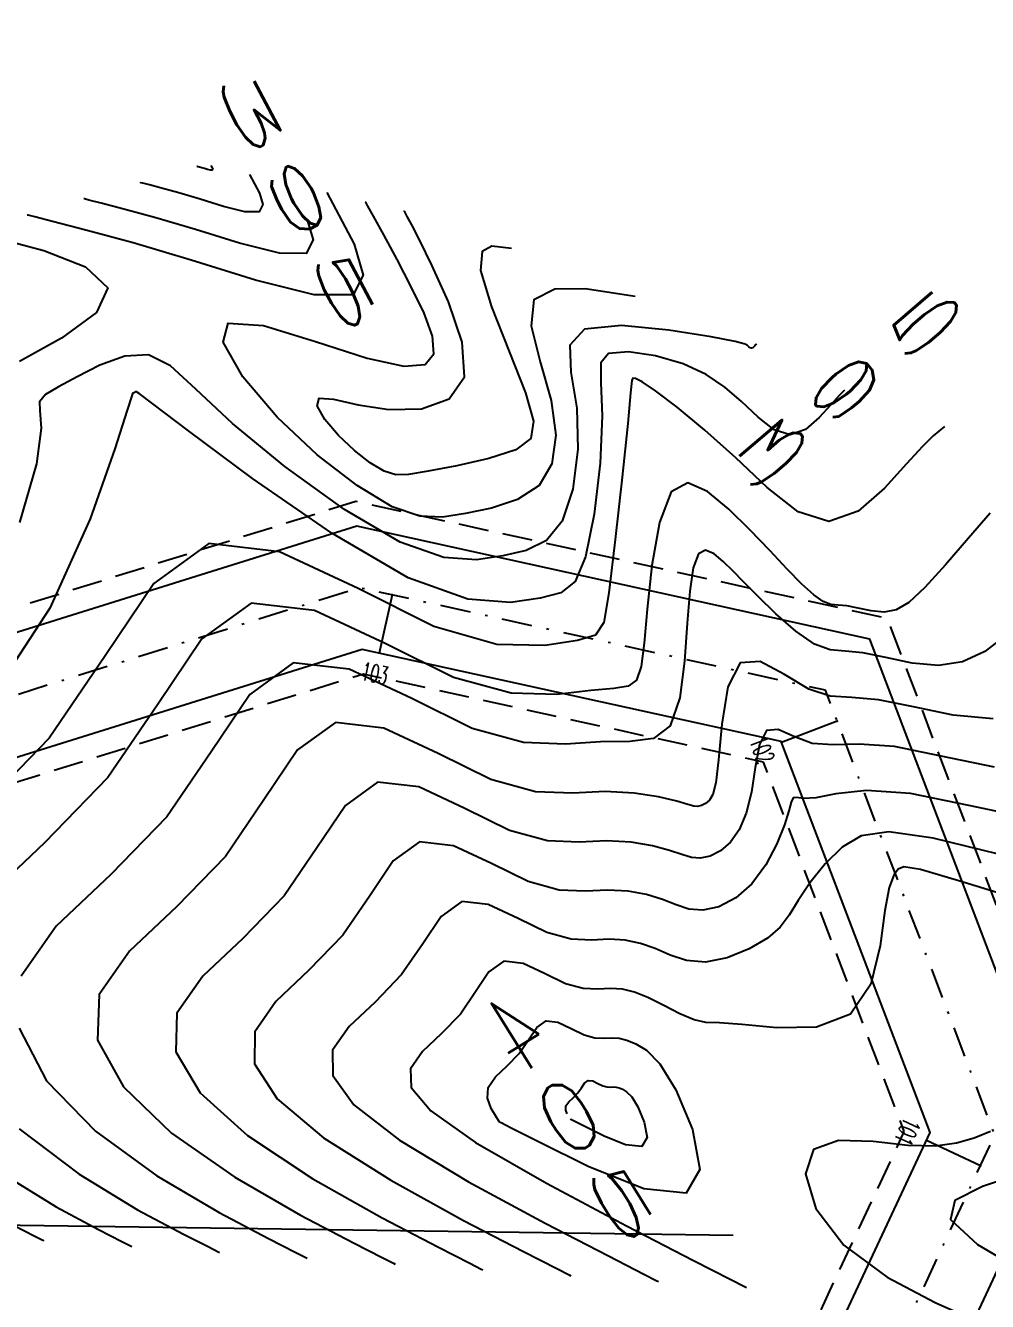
# Model space of a CAD drawing. Header units: millimetres. Extents: x 276147 to 291056, y 9594849 to 9609891.
# Drawn here: x 281367 to 281407.3, y 9596103.8 to 9596157.3 of the extents above; entities that cross this region are included whole.
import ezdxf
from ezdxf.enums import TextEntityAlignment as Align

# ---------------------------------------------------------------- set-up
doc = ezdxf.new("R2010")
doc.units = ezdxf.units.MM
doc.header["$LTSCALE"] = 10
for name, pattern in [('CONTINUO', [0]), ('DASHDOTX2', [50.8, 25.4, -12.7, 0, -12.7]), ('HIDDEN', [0.375, 0.25, -0.125])]:
    doc.linetypes.add(name, pattern=pattern)
for name, color, linetype in [('Curvas mestras', 30, 'Continuous'), ('Curvas simples', 9, 'Continuous'), ('Curvas texto', 2, 'Continuous'), ('LINHA02', 8, 'Continuous'), ('TG', 7, 'CONTINUO')]:
    doc.layers.add(name, color=color, linetype=linetype)
doc.styles.add('ROMAND', font='romand', dxfattribs={"height": 0.2})
doc.styles.add('SIMPLEX', font='simplex', dxfattribs={"height": 0.2})

msp = doc.modelspace()

# ---------------------------------------------------------------- linework, layer by layer
at = {"color": 8, "linetype": 'HIDDEN', "ltscale": 0.5, "elevation": 160.1796621240507, "flags": 128}
for points in [[(281705.3257447103, 9596186.097807938), (281671.0420966857, 9596148.442213606), (281618.3708522619, 9596117.96751722), (281612.1522653525, 9596096.604426004), (281614.0101236665, 9596087.174232556), (281610.8053393826, 9596082.23393807), (281604.9222878393, 9596084.156284798), (281599.9496397175, 9596090.860116001), (281593.3803922225, 9596109.605399935), (281582.0417510347, 9596127.327627068), (281572.6046193693, 9596134.304534238), (281559.9765863478, 9596134.674678959), (281544.3286989689, 9596118.564739116), (281540.658778394, 9596097.818736246), (281537.5093358072, 9596080.228775298), (281520.4284557049, 9596075.011032958), (281502.0332003358, 9596069.391784875), (281494.509547525, 9596070.404022079), (281490.7256996009, 9596076.43605404), (281493.2584685785, 9596098.132715838), (281480.0995632795, 9596101.385524807), (281449.2964902226, 9596100.548274204), (281430.0223790895, 9596096.12669182), (281411.9683109509, 9596097.93913607), (281407.5724122446, 9596102.453821631), (281411.4039140878, 9596110.665556196), (281403.1008950184, 9596132.470582576), (281380.8081796909, 9596137.376344452), (281359.9408718039, 9596130.859888002), (281347.0544783977, 9596114.790196389), (281314.7314768742, 9596091.261051774), (281302.0196165714, 9596075.766356803), (281286.4640279276, 9596063.849675173), (281278.3709921193, 9596057.649837077), (281271.9708323478, 9596051.505744739), (281253.7808607005, 9596050.73446907), (281235.6029599643, 9596054.86117104), (281221.8458024181, 9596066.889702521), (281218.7834329222, 9596074.38328282), (281220.4968017068, 9596082.605134564), (281229.7359844254, 9596099.331536198), (281236.8484486804, 9596107.608992774), (281236.979980318, 9596119.127903767), (281235.6370826386, 9596129.28381643), (281234.0505352953, 9596141.282374846), (281212.8134960154, 9596149.146566434), (281092.4168111571, 9596154.564297132), (281072.9977757005, 9596155.438134354), (281065.8047075431, 9596158.14915656), (281063.8059635049, 9596165.040728634), (281066.3762022938, 9596173.094204625), (281071.6566353667, 9596181.153613526), (281081.5611500744, 9596198.655863922), (281101.2580152763, 9596233.462159524), (281110.9768763188, 9596250.636341654), (281122.9105798664, 9596265.854385952), (281139.2392582729, 9596279.071111804), (281144.5124366145, 9596320.34150084), (281144.6678345738, 9596400.540929634), (281142.6738615293, 9596440.915119793), (281132.673374487, 9596479.71147487), (281130.7173237967, 9596498.969147392), (281132.9373055062, 9596519.560689582), (281123.2639871383, 9596537.496452231), (281115.0194181657, 9596617.069980796), (281104.5392557544, 9596635.017106473), (281094.1622148029, 9596652.131000444), (281062.9990502925, 9596703.525525687), (281028.0758804538, 9596751.42602632), (281004.8557222936, 9596889.161327347), (280985.2271627478, 9596924.87591348), (280973.6552831217, 9596941.402191738), (280950.7410745324, 9596974.150890775), (280928.3153482458, 9597006.224941807), (280925.6195852169, 9597024.964569218), (280925.2975179172, 9597044.877213322), (280917.2359068681, 9597124.57081029), (280911.1712139401, 9597184.52373918), (280889.6831715604, 9597262.502901934), (280877.7477164246, 9597278.852490822), (280862.055065255, 9597314.685484517), (280856.3541850812, 9597353.476188295), (280854.639876525, 9597373.434056284), (280854.116042565, 9597382.033457942), (280871.520011573, 9597404.084292108), (280905.668337576, 9597426.436078487), (280910.5490067642, 9597446.52226166), (280951.9025449565, 9597502.510226574), (280957.1189760176, 9597513.160656158), (280912.2559968092, 9597626.929295046), (280886.4466186127, 9597649.84623889), (280803.0956212914, 9597671.772893883), (280795.5081167346, 9597683.569792682), (280779.3586608997, 9597708.67864036)], [(281710.5178374354, 9596181.402838333), (281675.4873313782, 9596142.926929222), (281624.307053171, 9596113.31488082), (281619.3497790786, 9596096.28485452), (281621.4263888606, 9596085.744313402), (281613.7482014651, 9596073.908101201), (281600.6285639192, 9596078.195075762), (281593.6947889923, 9596087.542782567), (281587.0441809219, 9596106.520228112), (281576.8415557245, 9596122.466869175), (281570.2070225818, 9596127.371804645), (281562.8511565771, 9596127.587415023), (281550.8473176515, 9596115.229125477), (281547.550488274, 9596096.592201235), (281543.6457749243, 9596074.783975355), (281522.4734780471, 9596068.316416942), (281502.6155564374, 9596062.250364274), (281490.3236323596, 9596063.904127834), (281483.4874242715, 9596074.802088458), (281485.5904618715, 9596092.817507926), (281479.3410703855, 9596094.362323103), (281450.1828653127, 9596093.569781242), (281430.4670404004, 9596089.0468674), (281408.7319094135, 9596091.228852794), (281399.1852311144, 9596101.033503352), (281403.8083725086, 9596110.941892164), (281397.904403359, 9596126.446638325), (281381.1197991235, 9596130.14027862), (281364.0658912837, 9596124.81467321), (281351.9303354857, 9596109.681297015), (281319.5752295485, 9596086.128782371), (281306.9185099731, 9596070.701299338), (281290.7209629054, 9596058.29283213), (281282.937430859, 9596052.330095816), (281274.9102619792, 9596044.624090252), (281253.1431036982, 9596043.701137766), (281232.327572161, 9596048.426628146), (281215.9921594214, 9596062.709449701), (281211.4940514419, 9596073.71626432), (281213.8592733805, 9596085.066129155), (281223.9570691917, 9596103.346943974), (281229.8780090109, 9596110.237709327), (281229.9747168267, 9596118.706916755), (281228.6974866962, 9596128.366206406), (281227.6639062291, 9596136.182850303), (281211.4073002868, 9596142.202760234), (281092.1021365739, 9596147.57137357), (281071.5708639357, 9596148.495260356), (281060.0576341382, 9596152.834524348), (281056.4892279477, 9596165.13821506), (281059.9978339799, 9596176.131930728), (281065.6766406024, 9596184.799368419), (281075.468991096, 9596202.103413628), (281095.1658562979, 9596236.909709232), (281105.1438604567, 9596254.541822702), (281117.8909552532, 9596270.797116162), (281132.6517374361, 9596282.744758626), (281137.513299567, 9596320.793644417), (281137.6674998371, 9596400.374957068), (281135.7175383865, 9596439.857995542), (281125.76273324, 9596478.477130141), (281123.6791015143, 9596498.990861015), (281125.744705554, 9596518.150466044), (281116.4442590884, 9596535.394869061), (281108.2124486681, 9596614.84525679), (281098.5236189183, 9596631.437236797), (281088.1766027751, 9596648.501613624), (281057.1675960032, 9596699.64190077), (281021.4475676514, 9596748.635369822), (280998.1501936199, 9596886.828693196), (280979.2754088979, 9596921.171769831), (280967.9212277801, 9596937.38714387), (280945.0056382589, 9596970.137815801), (280921.6238898133, 9597003.579202123), (280918.6276817167, 9597024.407376846), (280918.3032270725, 9597044.46762471), (280910.2714493166, 9597123.86630265), (280904.2661006415, 9597183.232579943), (280883.2747300601, 9597259.409342542), (280871.6426774854, 9597275.343320373), (280855.2660766902, 9597312.738061812), (280849.3979144628, 9597352.667008877), (280847.6581155221, 9597372.921634253), (280846.9665996198, 9597384.273748573), (280866.7319753881, 9597409.316485843), (280899.5195873695, 9597430.777616875), (280904.0800883559, 9597449.546161648), (280945.8950794268, 9597506.15888102), (280949.4739875075, 9597513.465966662), (280906.3575799417, 9597622.805450775), (280883.0489782383, 9597643.501877958), (280798.6812780778, 9597665.69599096), (280789.6207265427, 9597679.783153443), (280773.4712707121, 9597704.892001115)]]:
    msp.add_lwpolyline(points, dxfattribs=at)
at = {"linetype": 'Continuous'}
for p in [(281382.3262477719, 9596133.458531313, 160.1796621240507), (281382.3262477719, 9596133.458531313, 160.1796621240507), (281400.9968254495, 9596128.160826314, 160.1796621240507), (281400.9968254495, 9596128.160826314, 160.1796621240507), (281407.0027202944, 9596109.510458577, 160.1796621240507), (281407.0027202944, 9596109.510458577, 160.1796621240507)]:
    msp.add_point(p, dxfattribs=at)
at = {"layer": 'Curvas mestras', "linetype": 'CONTINUO'}
for points in [[(281378.7521875511, 9596149.242566152, -64.57874982562183), (281379.013841974, 9596148.360780634, -64.54460237218566), (281378.7199473515, 9596147.789069492, -64.53176756316364), (281377.603777551, 9596147.795022758, -64.55436816901462), (281375.9275332362, 9596148.21698342, -64.6018435670089), (281374.0856457771, 9596148.785985736, -64.65746240431), (281372.4209514669, 9596149.277811697, -64.70699535894934), (281371.0698993135, 9596149.647245301, -64.74622173371282), (281370.1173442503, 9596149.893819299, -64.77342287494363), (281369.6071426118, 9596150.023996592, -64.78793021090351), (281369.4191733234, 9596150.071956642, -64.7932750241275), (281369.392320711, 9596150.078808079, -64.7940385659717)], [(281401.30529228, 9596142.04720506, -63.89024443280917), (281401.0720039717, 9596141.82005614, -63.88748395160334), (281400.7220715586, 9596141.438713444, -63.88201217996223), (281400.2420667218, 9596140.90231899, -63.87407055691838), (281399.661368017, 9596140.401426677, -63.86931358542321), (281399.0200607091, 9596140.174439868, -63.87474881877691), (281398.3527942294, 9596140.38749767, -63.8951249087954), (281397.6724876423, 9596140.917673016, -63.92615434326265), (281396.986625173, 9596141.569772583, -63.96129062279621), (281396.2867173356, 9596142.179872168, -63.99533255127292), (281395.5003658031, 9596142.70912409, -64.02846042802818), (281394.5391985375, 9596143.149948819, -64.06219982329318), (281393.3772325268, 9596143.484289622, -64.09648061080631), (281392.2380428332, 9596143.652164074, -64.1248492822892), (281391.4075945512, 9596143.58311456, -64.13925667843117), (281391.0796926267, 9596143.196593633, -64.13317299118765), (281391.0794954429, 9596142.371709475, -64.1061464298659), (281391.1400012391, 9596140.977483414, -64.0592446534105), (281391.047036033, 9596138.993455058, -63.99609643625118), (281390.7977399429, 9596136.84123605, -63.93057492267369), (281390.4420828602, 9596135.052955307, -63.87911429968918), (281390.0041091446, 9596134.017550752, -63.85397696596598), (281389.4041520151, 9596133.551191337, -63.85073818397038), (281388.5366201604, 9596133.326856028, -63.8608014405149), (281387.2859859, 9596133.141431307, -63.8798299897139), (281385.4969710888, 9596133.28744072, -63.92052648545038), (281383.0043612217, 9596134.181318333, -63.99985344681451), (281379.7960739328, 9596136.047749454, -64.12541609312441), (281376.4725584605, 9596138.344442312, -64.26739097138889), (281373.7873981904, 9596140.337358372, -64.38659735364169), (281372.2909051235, 9596141.471257979, -64.45379393311717), (281371.7203107529, 9596141.906104991, -64.47949724903137), (281371.6095781889, 9596141.980663134, -64.48416323391982), (281371.5711072813, 9596141.978693794, -64.4848709496695), (281371.5310488463, 9596141.963956933, -64.4851921557242), (281371.493994437, 9596141.945210176, -64.48532166031916), (281371.4640386078, 9596141.929457894, -64.48540679664839), (281371.4433049198, 9596141.916694527, -64.48540475489833), (281371.4334209439, 9596141.90516428, -64.48522532867767), (281371.4067311365, 9596141.808847541, -64.48260489813086), (281371.2184435291, 9596141.204684379, -64.46658676219201), (281370.6944840431, 9596139.585352056, -64.42404081931133), (281369.6646597459, 9596136.647981117, -64.34845876224833), (281367.9743032855, 9596132.907511324, -64.25981931082461), (281365.4726324583, 9596129.083336715, -64.18472293149935)], [(281407.5857459878, 9596126.22680795, -58.24206624299083), (281405.3545163757, 9596126.692695174, -58.3021216066231), (281403.3981467354, 9596127.094821861, -58.35457018579152), (281401.9159580212, 9596127.205100084, -58.38793671267601), (281400.8196593464, 9596127.169172343, -58.408766040779), (281399.9490576055, 9596127.22611198, -58.42810798229439), (281399.1789954746, 9596127.51993128, -58.4531940120182), (281398.5244627144, 9596127.814384224, -58.47598171743121), (281398.0354838542, 9596127.778159736, -58.48461023842938), (281397.7375032435, 9596127.183858521, -58.47111719866783), (281397.5576504756, 9596126.219717434, -58.44313367645051), (281397.3984729635, 9596125.177885113, -58.41218927406268), (281397.1793532848, 9596124.298119906, -58.38775888146162), (281396.8870007041, 9596123.61062601, -58.37109904832002), (281396.5249556574, 9596123.093220318, -58.36141179033118), (281396.1038232114, 9596122.726304488, -58.35784201029716), (281395.6624579536, 9596122.500621213, -58.35930640602285), (281395.2467781085, 9596122.40950095, -58.3646646808742), (281394.8787391515, 9596122.441337017, -58.37309577237139), (281394.4844546014, 9596122.564788232, -58.38505583154304), (281393.9660772359, 9596122.743579287, -58.40132030166254), (281393.2490758075, 9596122.93742987, -58.42206535130069), (281392.3521879673, 9596123.090042556, -58.44507004643347), (281391.3174663492, 9596123.141117942, -58.46751429655379), (281390.1663238796, 9596123.085611759, -58.48880297268298), (281388.8376016881, 9596123.13951636, -58.51724157723632), (281387.2494992138, 9596123.574085273, -58.56336081088781), (281385.3795782052, 9596124.502367802, -58.63131558746366), (281383.4428477077, 9596125.40461743, -58.69975840110831), (281381.7136810921, 9596125.602889428, -58.74096611482352), (281380.36583938, 9596124.628227418, -58.73608355401339), (281379.1706432271, 9596122.847640451, -58.7017276023075), (281377.7988019414, 9596120.837126914, -58.66338311778637), (281376.0680510815, 9596119.051474039, -58.63961166244965), (281374.3842201616, 9596117.460607344, -58.62128127846202), (281373.3001649497, 9596115.913243184, -58.59233677733252), (281373.2606574161, 9596114.286152437, -58.53981191452155), (281374.2781423785, 9596112.568344075, -58.46309671425522), (281376.2569798635, 9596110.776884595, -58.36467026327998), (281379.0003724067, 9596108.964464355, -58.25020959422952), (281381.9068845644, 9596107.326262139, -58.13818345803563), (281384.2739224077, 9596106.093081597, -58.0502586042534), (281385.584995282, 9596105.421934256, -58.00194793936365), (281386.0680216559, 9596105.17466913, -57.98414927252131), (281386.1370252821, 9596105.139346112, -57.98160662743291)], [(281389.6666035306, 9596111.68245702, -53.12147518046234), (281389.6076425525, 9596111.844688402, -53.12797487704339), (281389.6196136446, 9596112.020292519, -53.1334889224058), (281389.7392067577, 9596112.19099852, -53.1366821026572), (281389.9249678509, 9596112.36650284, -53.1387042901155), (281390.1159041425, 9596112.563496992, -53.1413267902939), (281390.2672463412, 9596112.785297388, -53.14555695818532), (281390.399100144, 9596112.981732057, -53.1493471219114), (281390.5477947457, 9596113.089256927, -53.1498857570372), (281390.7385574534, 9596113.067383248, -53.14533969081501), (281390.9522180402, 9596112.967847591, -53.13778908716316), (281391.1585083854, 9596112.865438849, -53.1302922827567), (281391.333708271, 9596112.81749723, -53.12520440117484), (281391.4802930459, 9596112.811550237, -53.12206704381649), (281391.6072869556, 9596112.817673698, -53.11971848024083), (281391.7247337302, 9596112.810088515, -53.11711234508815), (281391.84675005, 9596112.779598888, -53.11366393012267), (281391.9884720828, 9596112.721155096, -53.10890392472763), (281392.1631293922, 9596112.616879473, -53.10198093301418), (281392.3763191373, 9596112.397588558, -53.09051553674769), (281392.6317348717, 9596111.98127095, -53.07174617211822), (281392.9000236111, 9596111.344887245, -53.04550708338181), (281393.0196591908, 9596110.701275038, -53.02201512609869), (281392.7960749086, 9596110.32224493, -53.01408287576888), (281392.1204642797, 9596110.392497, -53.02994688084837), (281391.2270746931, 9596110.748292308, -53.05953941782033), (281390.4359197632, 9596111.138785401, -53.08821674625185), (281389.990216263, 9596111.366945053, -53.10464014458964), (281389.8260096026, 9596111.451002926, -53.11069084136071), (281389.802551367, 9596111.463011907, -53.11155525289038)], [(281408.6059723498, 9596109.136448797, -52.65786443245864), (281407.085122272, 9596108.639644148, -52.67211361307685), (281405.9333181194, 9596108.049045824, -52.67588120841222), (281405.7415546611, 9596107.255991373, -52.65374309170554), (281406.8764409072, 9596106.207583373, -52.59660671898419), (281408.8070458545, 9596105.073992576, -52.52070607905299)], [(281366.4535778303, 9596107.015370196, -63.44188958286801), (281367.3457767287, 9596106.558646785, -63.40901364772841), (281367.6744816372, 9596106.39037963, -63.39690143926103), (281367.721440053, 9596106.366341608, -63.39517111700522)]]:
    msp.add_polyline3d(points, dxfattribs=at)
at = {"layer": 'Curvas simples', "linetype": 'CONTINUO'}
for points in [[(281374.729790659, 9596151.48254796, -62.73141919696033), (281374.7843339442, 9596151.379533377, -62.7269486466798), (281374.8025894858, 9596151.318013573, -62.72456625834135), (281374.782085348, 9596151.278126305, -62.72367078924114), (281374.7042128973, 9596151.27854186, -62.72524758541519), (281374.587265107, 9596151.307980534, -62.72855981826117), (281374.4587616114, 9596151.347679134, -62.73244022178952), (281374.3426200532, 9596151.381991854, -62.73589598762604), (281374.2483601588, 9596151.407766381, -62.73863272336573), (281374.1819036676, 9596151.4249698, -62.74053047960891), (281374.146308018, 9596151.434051733, -62.74154261624469), (281374.1331934634, 9596151.437397966, -62.74191552461386), (281374.1313199551, 9596151.437875858, -62.74196879259799)], [(281376.350089569, 9596151.100831257, -63.68712367387749), (281376.7682607475, 9596150.311049763, -63.65284923623815), (281376.9082152288, 9596149.839396602, -63.63458430891879), (281376.7510158498, 9596149.5335979, -63.62771918627234), (281376.1539947231, 9596149.536781806, -63.63980787092848), (281375.2573986716, 9596149.762481976, -63.66520170270488), (281374.2722031934, 9596150.066831935, -63.69495130676339), (281373.3817852599, 9596150.329901775, -63.72144568341585), (281372.6591297361, 9596150.527505843, -63.7424272285684), (281372.149623958, 9596150.659394052, -63.75697666094905), (281371.8767253148, 9596150.729024159, -63.76473641351592), (281371.7761833934, 9596150.754677301, -63.76759527439984), (281371.7618208322, 9596150.75834147, -63.76800365294585)], [(281379.5906893843, 9596150.337395845, -65.59853252171561), (281380.7361143566, 9596148.174083536, -65.50465044789283), (281381.1194677172, 9596146.882163668, -65.4546204228213), (281380.6888788532, 9596146.04454109, -65.43581593999667), (281379.0535603765, 9596146.053262705, -65.468928434388), (281376.5976668008, 9596146.671484867, -65.53848545151092), (281373.8990873591, 9596147.505138543, -65.61997348934213), (281371.4601166713, 9596148.225720622, -65.69254502202651), (281369.4806688883, 9596148.76698376, -65.75001620620284), (281368.0850645403, 9596149.128243547, -65.78986905628383), (281367.3375599083, 9596149.318969019, -65.81112400823301), (281367.0621632537, 9596149.389235983, -65.81895477391342), (281367.0228215879, 9596149.399273692, -65.82007342637766)], [(281392.5250848549, 9596145.973285494, -66.19662404319072), (281390.4233728504, 9596146.298221482, -66.2494607123339), (281389.1470283734, 9596146.291461524, -66.27485999968164), (281388.2715900376, 9596145.83352324, -66.27742706276737), (281388.1550837624, 9596144.744108671, -66.24406687947018), (281388.5359869701, 9596143.236305205, -66.18701177692535), (281388.9978909529, 9596141.621543828, -66.12482580917683), (281389.1904111266, 9596140.16690733, -66.07329444985632), (281389.0272563904, 9596138.962076737, -66.0370886157875), (281388.4881597542, 9596138.052379867, -66.01810047970181), (281387.5894316066, 9596137.458201455, -66.01667061794112), (281386.4936927903, 9596137.100131802, -66.02693248234252), (281385.4001385189, 9596136.873815125, -66.0414678907513), (281384.4416879382, 9596136.720102787, -66.05567044633469), (281383.4861419409, 9596136.760679811, -66.07618133900954), (281382.3350223469, 9596137.162435398, -66.11245350617938), (281380.8558439281, 9596138.044411462, -66.17104726950905), (281379.1800802456, 9596139.334251853, -66.24695245499285), (281377.5051958034, 9596140.91174815, -66.33226614907883), (281376.0654908646, 9596142.60840686, -66.41676376587972), (281375.2426057159, 9596144.06258321, -66.48093372865387), (281375.4550123968, 9596144.864344342, -66.50294277004687), (281376.9282773793, 9596144.756839624, -66.46984625918819), (281379.1163238472, 9596144.095543275, -66.40425440019717), (281381.2801704138, 9596143.38901072, -66.33766598076582), (281382.8231184502, 9596143.052633202, -66.29567077909851), (281383.7176143824, 9596143.129153166, -66.28022251560154), (281384.0783893942, 9596143.568148868, -66.28736586108832), (281384.0211347508, 9596144.3128983, -66.31291976206964), (281383.6653710563, 9596145.281484501, -66.3518006858325), (281383.1315789836, 9596146.385685254, -66.39869921173934), (281382.5357427908, 9596147.526876455, -66.44805532009602), (281381.9758700297, 9596148.564809393, -66.49330585766839), (281381.5454748337, 9596149.348831493, -66.52763694620486), (281381.3100961557, 9596149.775871722, -66.5463554636485), (281381.2233782768, 9596149.933203336, -66.55325178059539), (281381.210989294, 9596149.95567914, -66.55423697849304)], [(281387.3296651122, 9596147.990600633, -67.3677579522159), (281386.508855556, 9596148.087815147, -67.38742014832363), (281386.1050738198, 9596147.861293208, -67.38810262610471), (281386.0384263505, 9596147.071668811, -67.36356538251536), (281386.495693982, 9596145.551330794, -67.3045666294897), (281387.2395969395, 9596143.672785709, -67.22807603931548), (281387.9268353098, 9596141.943574037, -67.15761639704252), (281388.2620986762, 9596140.753634468, -67.1118934892842), (281388.1420146133, 9596140.022496577, -67.09034544598799), (281387.5111982037, 9596139.552093145, -67.0875936023917), (281386.3820938374, 9596139.178526802, -67.09801742373062), (281385.0384631766, 9596138.874601534, -67.11502961514313), (281383.8318971965, 9596138.647294171, -67.13180110961233), (281383.0195384581, 9596138.509439021, -67.14359070107142), (281382.4807268645, 9596138.497298358, -67.1540087431463), (281382.0003539097, 9596138.652993929, -67.16875351566384), (281381.4122462618, 9596139.00365931, -67.1920498490476), (281380.7459783157, 9596139.516487343, -67.22222902593464), (281380.0800606461, 9596140.143684715, -67.2561489251352), (281379.5076480195, 9596140.818259755, -67.28974435591633), (281379.1804769727, 9596141.396426436, -67.3152577174155), (281379.2649282304, 9596141.715198383, -67.32400827380164), (281379.8733830411, 9596141.676495237, -67.31052614914054), (281380.9022247108, 9596141.44184276, -67.2821843173264), (281382.1938380717, 9596141.237673718, -67.24956662443267), (281383.5642660531, 9596141.273235297, -67.2232225408338), (281384.72420402, 9596141.6890543, -67.21356435035383), (281385.3580054339, 9596142.608471934, -67.23096996100182), (281385.2629404069, 9596144.068516878, -67.280722275344), (281384.6879286066, 9596145.76094673, -67.3477238298187), (281383.9948073424, 9596147.291203527, -67.41178203691064), (281383.4764898409, 9596148.352482215, -67.45696342529519), (281383.1502099907, 9596148.988989245, -67.48437064440483), (281382.9642775975, 9596149.332684949, -67.49936549210949), (281382.8706932085, 9596149.502472438, -67.50680780960514), (281382.8362153288, 9596149.565025935, -67.50954971127467), (281382.8312892012, 9596149.573961431, -67.50994140249932)], [(281364.6533214668, 9596148.719740303, -66.84610833946184), (281367.7166881721, 9596147.904583147, -66.75790382511016), (281369.4609860339, 9596147.224730916, -66.70061153420514), (281370.3996356864, 9596146.347932827, -66.6530377948915), (281369.928080019, 9596145.312241817, -66.62856518444866), (281368.4673223797, 9596144.234260611, -66.62256359742284), (281366.694752742, 9596143.250233876, -66.62589997509761)], [(281397.6087621989, 9596143.981744245, -65.0285777853828), (281397.5888746664, 9596143.964841668, -65.02842312110855), (281397.5698080856, 9596143.946277602, -65.02819753225455), (281397.5412099528, 9596143.91511127, -65.02775031377362), (281397.501980329, 9596143.87127456, -65.02710131343017), (281397.4545221314, 9596143.830338122, -65.02671252863038), (281397.4021112515, 9596143.811787045, -65.02715670488803), (281397.3475778628, 9596143.829199325, -65.0288219659964), (281397.2919782704, 9596143.87252856, -65.03135789881023), (281397.235925061, 9596143.925822236, -65.03422946072212), (281397.1293485347, 9596143.984068107, -65.0382774845024), (281396.7194528234, 9596144.086008027, -65.04984601467416), (281395.7027617787, 9596144.281327104, -65.07665502905414), (281393.9394600434, 9596144.571169522, -65.12154861594584), (281391.9443844509, 9596144.76252377, -65.16786738813656), (281390.396031625, 9596144.613837399, -65.19407608915614), (281389.7822597738, 9596143.942356724, -65.1843930268337), (281389.8283504016, 9596142.800507098, -65.14605070414515), (281390.0689455959, 9596141.299513623, -65.09203524139272), (281390.11872358, 9596139.580181193, -65.03469544302462), (281389.9124981657, 9596137.901655894, -64.98383175293239), (281389.4651213068, 9596136.552667588, -64.94860738972463), (281388.796770376, 9596135.737876104, -64.9353237919535), (281387.9489224042, 9596135.325662073, -64.9388353495419), (281386.9683798383, 9596135.100335075, -64.9511346392359), (281385.8638364199, 9596134.930767544, -64.96775024445051), (281384.491556015, 9596135.024060264, -64.99835392224165), (281382.6696917844, 9596135.671876868, -65.05615347649703), (281380.3254039533, 9596137.046898454, -65.14826962651247), (281377.8218790385, 9596138.845891045, -65.25747528441971), (281375.6313126216, 9596140.646639133, -65.36045627036631), (281374.0946569525, 9596142.08956216, -65.43858540456537), (281373.027904963, 9596143.06562437, -65.49198338927485), (281372.115810241, 9596143.528420951, -65.52545771569967), (281371.1155556861, 9596143.477235068, -65.54385910249815), (281370.0740483814, 9596143.094079737, -65.55221031701919), (281369.1106247123, 9596142.606651962, -65.5555772234479), (281368.33178912, 9596142.197083622, -65.55779015182313), (281367.7927102755, 9596141.86525013, -65.5577375868128), (281367.5357228998, 9596141.565457802, -65.55307238842622), (281367.5486342422, 9596141.198805917, -65.54079844479239), (281367.6011436245, 9596140.453538727, -65.51532283189269), (281367.40842089, 9596138.964689462, -65.47040356337348), (281366.6957102205, 9596136.503053926, -65.40404521047864)], [(281405.4885119413, 9596140.526317656, -62.75569637803389), (281405.0217098935, 9596140.129568456, -62.75206574462615), (281404.5741988578, 9596139.693834674, -62.74677039103383), (281403.9029331618, 9596138.962314617, -62.73627401332166), (281402.9821521168, 9596137.933364417, -62.72103985331736), (281401.8682139, 9596136.972514229, -62.71191460950334), (281400.6380111644, 9596136.537091695, -62.72234087992953), (281399.3580115935, 9596136.94579501, -62.76142779880004), (281398.0529970116, 9596137.962816473, -62.82095075517688), (281396.7373252822, 9596139.213721933, -62.88835175227396), (281395.4440851357, 9596140.375676224, -62.95238763824133), (281394.2812787803, 9596141.332239157, -63.00707480861135), (281393.3756362981, 9596142.01857153, -63.0477446302215), (281392.8150050071, 9596142.39740872, -63.07141257307049), (281392.5317012175, 9596142.541805374, -63.08183120921282), (281392.4191574774, 9596142.55239172, -63.08443726764793), (281392.3771264794, 9596142.450830543, -63.08195293551799), (281392.330641481, 9596141.942910846, -63.06624210290872), (281392.2110568801, 9596140.655452209, -63.02645403283216), (281391.9753474864, 9596138.40672892, -62.95749744961765), (281391.682981718, 9596135.780815208, -62.87731805987684), (281391.4190444133, 9596133.553243032, -62.80962120982852), (281391.2114469138, 9596132.2972254, -62.77263016017653), (281390.859381629, 9596131.776721606, -62.76264105116982), (281390.1048614829, 9596131.553376984, -62.77046822171221), (281388.7356885473, 9596131.331423832, -62.79067927141702), (281386.7228095004, 9596131.385449314, -62.83285531462431), (281384.0829581675, 9596132.132627536, -62.91033076666324), (281380.9098120678, 9596133.727502665, -63.02628942115965), (281377.6048234781, 9596135.274094984, -63.14331245360918), (281374.6463893697, 9596135.613795822, -63.21383043026114), (281372.3392299701, 9596133.945424307, -63.20547273536468), (281370.2933605354, 9596130.897514699, -63.14666411504416), (281367.9451205836, 9596127.456032054, -63.08102821101463), (281364.9825172654, 9596124.399450598, -63.04033755525271)], [(281407.4140862763, 9596136.895993125, -61.59734348315069), (281406.4968117712, 9596135.847039718, -61.58138345190352), (281405.5374802499, 9596134.72688896, -61.56393459901713), (281404.6731611887, 9596133.766505323, -61.54981389341671), (281404.0015804401, 9596133.144451331, -61.5429109190267), (281403.4630963957, 9596132.829694726, -61.54340600434486), (281402.9587248274, 9596132.73880328, -61.55055213786224), (281402.41694015, 9596132.789258184, -61.56308104618481), (281401.8760353649, 9596132.902200243, -61.57763992508674), (281401.4017641189, 9596132.999685653, -61.59035473348601), (281401.0367164303, 9596133.031892497, -61.59873792950785), (281400.730844803, 9596133.061489355, -61.60584772374969), (281400.4109411171, 9596133.179269684, -61.61612886414187), (281400.0136292399, 9596133.460177902, -61.63330938000266), (281399.514865002, 9596133.915774198, -61.6582507387179), (281398.9004362276, 9596134.541771745, -61.69109775448712), (281398.1647321343, 9596135.321100067, -61.73140367612038), (281397.3365445345, 9596136.185556246, -61.77635561607573), (281396.4532646408, 9596137.05415573, -61.82254922718536), (281395.5592067059, 9596137.805454956, -61.86511539548198), (281394.7263631494, 9596138.1561773, -61.89332632140983), (281394.0336464351, 9596137.782589117, -61.89498956469154), (281393.5389555296, 9596136.500973292, -61.86292268361686), (281393.2161204311, 9596134.687687786, -61.80998382807272), (281393.0179586381, 9596132.859107073, -61.75404112637304), (281392.8926597008, 9596131.4366881, -61.7099452663937), (281392.769914345, 9596130.46220963, -61.68047664957382), (281392.57478634, 9596129.882530883, -61.66539815134868), (281392.2268205922, 9596129.624845851, -61.66393902318353), (281391.6234925481, 9596129.537688594, -61.67319393265322), (281390.6567577935, 9596129.449928945, -61.68972397627337), (281389.233700706, 9596129.284046348, -61.7128540422095), (281387.321907882, 9596129.336978652, -61.75296510083402), (281384.9040947083, 9596129.999272326, -61.82320188151462), (281382.0359947028, 9596131.423079524, -61.92743146649119), (281379.0654228603, 9596132.806958133, -62.03240961351221), (281376.413212299, 9596133.111068724, -62.09561433500167), (281374.3458823221, 9596131.616124837, -62.08812543187784), (281372.5126809579, 9596128.88504589, -62.03542998365853), (281370.4085404222, 9596125.801305272, -61.97661693140665), (281367.7539012182, 9596123.062455958, -61.94015605558204), (281365.171228005, 9596120.622373238, -61.91204080756549)], [(281408.1074257813, 9596131.803751644, -60.4158205911194), (281407.185879195, 9596131.091928374, -60.41099368847469), (281406.2521145315, 9596130.65495385, -60.41541852845367), (281405.2460206872, 9596130.498762842, -60.4304962317951), (281404.1398747618, 9596130.60177444, -60.45607611434789), (281403.0355297005, 9596130.83236488, -60.48580046128737), (281402.0672246577, 9596131.03139772, -60.511759891026), (281401.3219194574, 9596131.097152233, -60.52887553572916), (281400.697431638, 9596131.157580698, -60.54339141459459), (281400.0442944037, 9596131.398048129, -60.56438206272693), (281399.2591003113, 9596131.942987738, -60.59800077296367), (281398.422687292, 9596132.673088478, -60.63871515108301), (281397.6619486235, 9596133.408104505, -60.6780715426107), (281397.0709528326, 9596134.005726852, -60.70951835132703), (281396.6124554317, 9596134.475394014, -60.73411249668831), (281396.21638218, 9596134.864480378, -60.75481302433437), (281395.8300234015, 9596135.189147832, -60.77320761288539), (281395.4701176841, 9596135.340709303, -60.78539870699436), (281395.1707671831, 9596135.17926623, -60.78611743673937), (281394.9558752192, 9596134.596630255, -60.77133876693236), (281394.8085627657, 9596133.611451754, -60.74201267191935), (281394.7017499624, 9596132.27409231, -60.70033303348137), (281394.5946410628, 9596130.683839416, -60.65037230678402), (281394.3915707459, 9596129.135675205, -60.60371706771232), (281393.9831568039, 9596127.973509697, -60.57383255075237), (281393.2836467162, 9596127.432340415, -60.57014071850833), (281392.3018137001, 9596127.311519783, -60.58589046718814), (281391.0700616472, 9596127.301484684, -60.61028730225772), (281389.6017804692, 9596127.204418285, -60.6365802065379), (281387.8342901141, 9596127.269472778, -60.67419182843551), (281385.6858965441, 9596127.857543642, -60.73658819545787), (281383.1505228694, 9596129.116175285, -60.82872615594212), (281380.5245638109, 9596130.3395119, -60.92152591122115), (281378.1800352308, 9596130.608342623, -60.97739827251323), (281376.3525346738, 9596129.286825363, -60.97077812833274), (281374.7320013799, 9596126.872577075, -60.92419585233122), (281372.8719612627, 9596124.146579485, -60.87220566437136), (281370.5252841733, 9596121.72546232, -60.83997460882213), (281368.2422247241, 9596119.568451278, -60.81512097789934), (281366.7723844707, 9596117.470423048, -60.77587592633469)], [(281407.5333155472, 9596128.258722406, -59.31044034580967), (281405.8628103764, 9596128.414291697, -59.34907119496754), (281404.1950230374, 9596128.76252953, -59.39396101751166), (281402.7326861963, 9596129.063109789, -59.43316502836788), (281401.6116813965, 9596129.158058647, -59.45877897474239), (281400.7004867453, 9596129.218835404, -59.47906149943853), (281399.8007272411, 9596129.499256665, -59.50631198120803), (281398.7783180441, 9596130.12053287, -59.5471939118838), (281397.756332975, 9596130.673452869, -59.58582737340149), (281396.9221330298, 9596130.616204359, -59.60069678412086), (281396.4110215333, 9596129.598591123, -59.57761058906593), (281396.1500691731, 9596128.036899338, -59.5316739665254), (281396.0142859729, 9596126.539034264, -59.48531627983581), (281395.8980834315, 9596125.577442918, -59.4561386219834), (281395.7734779314, 9596125.082729364, -59.44242869779967), (281395.6318883199, 9596124.850036409, -59.43764582360419), (281395.469119381, 9596124.708222486, -59.43626609744067), (281395.2985306074, 9596124.620995546, -59.43683209686102), (281395.1378684215, 9596124.585777162, -59.438903095634), (281394.9817560533, 9596124.60135001, -59.44254713444067), (281394.7323159572, 9596124.671938214, -59.44986738569835), (281394.2685454016, 9596124.80312999, -59.46347592703788), (281393.5019696119, 9596124.985311054, -59.48483371486915), (281392.4742316724, 9596125.148073064, -59.51079762182465), (281391.2595016268, 9596125.205806192, -59.53707345222617), (281389.9035300439, 9596125.140423259, -59.56215013222791), (281388.338380573, 9596125.203920783, -59.59564902798999), (281386.4676983777, 9596125.715813955, -59.64997447668841), (281384.265050036, 9596126.809271045, -59.73002086541638), (281381.9837057594, 9596127.872064665, -59.81064215613551), (281379.9468581624, 9596128.105616523, -59.85918220996652), (281378.359187028, 9596126.95752689, -59.85343085750034), (281376.9513218048, 9596124.860109262, -59.81296175371651), (281375.3353811033, 9596122.491853701, -59.76779441747615), (281373.2966671264, 9596120.38846768, -59.7397931292912), (281371.3132224424, 9596118.514529308, -59.71820112815155), (281370.0362752107, 9596116.69183312, -59.68410634176368), (281369.9730506226, 9596114.783767248, -59.62285032859333), (281371.0547700123, 9596112.82009531, -59.53678904261002), (281373.0686527538, 9596110.872177528, -59.43253214648249), (281375.7328202197, 9596109.02770445, -59.31861147333663), (281378.4890078021, 9596107.439704876, -59.21124797316989), (281380.7098538914, 9596106.27753892, -59.12858477883535), (281381.9371517705, 9596105.649276363, -59.08336106387688), (281382.389314253, 9596105.41781163, -59.06669970691703), (281382.4539090352, 9596105.38474481, -59.06431949612713)], [(281409.3086815997, 9596124.039324205, -57.13506129095592), (281406.5140107124, 9596124.622859819, -57.21028214270737), (281404.0636072744, 9596125.126533933, -57.27597534333151), (281402.2202336447, 9596125.252140528, -57.3170944379203), (281400.9388309446, 9596125.11950828, -57.33847056954662), (281400.0973879696, 9596124.952967295, -57.34990398338093), (281399.5796739069, 9596124.919330679, -57.35919412455084), (281399.292593453, 9596124.955315571, -57.36613604126288), (281399.1488346815, 9596124.940116115, -57.36852372539263), (281399.063984956, 9596124.769126916, -57.36462384098243), (281398.965230781, 9596124.402536528, -57.35459343911171), (281398.7826609536, 9596123.81673596, -57.33906224820791), (281398.4606231359, 9596123.018795898, -57.31937910822714), (281398.0005224742, 9596122.138521653, -57.29976938620936), (281397.4180229929, 9596121.336403228, -57.28517772417084), (281396.7385270399, 9596120.744385492, -57.27941789032454), (281396.0263853025, 9596120.380247885, -57.28178074795554), (281395.3556867955, 9596120.23322474, -57.29042628631262), (281394.7757212493, 9596120.281324016, -57.30364443026738), (281394.2365932426, 9596120.457637243, -57.32024424444214), (281393.6636100683, 9596120.684027592, -57.33916462337632), (281392.9961820006, 9596120.889547683, -57.35929695501952), (281392.2301432624, 9596121.032012047, -57.37934249112411), (281391.3754300697, 9596121.076428693, -57.3979551282504), (281390.4291177121, 9596121.030799253, -57.41545578036724), (281389.3368228056, 9596121.075112933, -57.43883415913703), (281388.0313010471, 9596121.432355588, -57.47674709217651), (281386.4941063718, 9596122.19546356, -57.53261027685633), (281384.901989658, 9596122.937171195, -57.58887467861902), (281383.4805040235, 9596123.100163328, -57.62275005239317), (281382.3724917342, 9596122.298928946, -57.6187362832392), (281381.38996365, 9596120.835171642, -57.59049347092193), (281380.2622227821, 9596119.182401134, -57.55897185086772), (281378.8394340345, 9596117.714479402, -57.53943018297687), (281377.4552168803, 9596116.406685382, -57.52436144879582), (281376.5640546893, 9596115.134653252, -57.50056721284315), (281376.5482642098, 9596113.788537627, -57.45677350027515), (281377.5015137432, 9596112.316591844, -57.38940437326934), (281379.4453069723, 9596110.68159166, -57.29680837984463), (281382.2679245899, 9596108.901223253, -57.1818076824097), (281385.3247613272, 9596107.212819405, -57.06511894278489), (281387.8379919239, 9596105.908624277, -56.97193240947351), (281389.2328387935, 9596105.194592152, -56.92053481485019), (281389.7467300611, 9596104.93152763, -56.9015988507567), (281389.8201425265, 9596104.893946413, -56.89889370588619)], [(281407.7600177563, 9596122.58297618, -56.11768754294869), (281405.0210507031, 9596123.25933368, -56.19483188734424), (281403.165304239, 9596123.516140984, -56.24049864775989), (281401.9992725198, 9596123.356583366, -56.25867655689623), (281401.1961335893, 9596122.876771353, -56.25907553467235), (281400.4904760538, 9596122.178739168, -56.25036688396037), (281399.8625397588, 9596121.38821285, -56.23706716191052), (281399.3539761085, 9596120.636840161, -56.22265422329329), (281398.9737192657, 9596120.0238481, -56.21020028416788), (281398.5998374169, 9596119.5187757, -56.20115478118217), (281398.0776844969, 9596119.058736252, -56.19656128823081), (281397.3040729557, 9596118.608141042, -56.19732494724715), (281396.3816682835, 9596118.240582371, -56.20379643022582), (281395.4645954816, 9596118.056948522, -56.21618789180914), (281394.6727043468, 9596118.121311016, -56.23419306802364), (281393.9887328868, 9596118.350487258, -56.25543267008871), (281393.3611418995, 9596118.624475885, -56.27700896517169), (281392.7432881935, 9596118.841665495, -56.29652855868014), (281392.1080985599, 9596118.97398254, -56.31361496858565), (281391.4333947924, 9596119.011740444, -56.32839597251987), (281390.6919115448, 9596118.975986747, -56.34210858799312), (281389.8360439207, 9596119.010708505, -56.36042670832515), (281388.8131028825, 9596119.290626898, -56.39013340617785), (281387.6086345379, 9596119.888559315, -56.43390496619068), (281386.3611316058, 9596120.469723953, -56.47799092347529), (281385.2473269523, 9596120.597436223, -56.50453395713382), (281384.3791440859, 9596119.969629472, -56.50138897969416), (281383.6092840716, 9596118.822702825, -56.47925933959462), (281382.7256426226, 9596117.527675344, -56.45456060385592), (281381.6108169897, 9596116.37748576, -56.43924873615882), (281380.5262146016, 9596115.352764416, -56.42744163176073), (281379.8279444285, 9596114.35606332, -56.40879764841205), (281379.8358710032, 9596113.290922819, -56.37373508620337), (281380.724886109, 9596112.064840605, -56.31571204485633), (281382.6336340817, 9596110.586298728, -56.22894649658386), (281385.5354767767, 9596108.837983157, -56.11340580318623), (281388.7426390919, 9596107.099377664, -55.99205444010701), (281391.4020614376, 9596105.724165954, -55.89360618209733), (281392.8806823023, 9596104.967249041, -55.83912165750772), (281393.4254374638, 9596104.688385129, -55.81904841641918), (281393.5032597732, 9596104.648547713, -55.81618081699386)], [(281409.0528133084, 9596120.559292316, -55.02468457867187), (281406.1364073408, 9596121.446805034, -55.11231007464491), (281404.4846606891, 9596121.936170565, -55.16150249799514), (281403.7905849506, 9596122.058269957, -55.17943614188371), (281403.5574816241, 9596121.951767292, -55.18062538865749), (281403.375274395, 9596121.702500401, -55.17611474633716), (281403.1803816966, 9596121.18500305, -55.16306913873669), (281402.9958421508, 9596120.220983764, -55.13518368822085), (281402.8008446869, 9596118.743606191, -55.09068599613639), (281402.3991674591, 9596117.131854462, -55.04593381794663), (281401.550738928, 9596115.876167838, -55.02181738821352), (281400.1293335146, 9596115.329549786, -55.03243802973563), (281398.4641134861, 9596115.295263588, -55.06474143787315), (281396.9980880645, 9596115.439134728, -55.09888431129767), (281396.0547490887, 9596115.50215527, -55.11988561393488), (281395.4795188558, 9596115.525981558, -55.13221330477651), (281394.9983002717, 9596115.627433518, -55.14519755050102), (281394.3992561445, 9596115.886265304, -55.16570413522683), (281393.7195668657, 9596116.233957058, -55.19074139775736), (281393.0586747344, 9596116.564925186, -55.21485331959823), (281392.4903943873, 9596116.793783315, -55.23376016239902), (281391.986054855, 9596116.915952036, -55.24788739325268), (281391.4913585129, 9596116.9470512, -55.25883680427469), (281390.9547053779, 9596116.921174243, -55.26876139573554), (281390.3352650384, 9596116.946305081, -55.28201929022586), (281389.5949047162, 9596117.148897218, -55.30351968752487), (281388.7231617047, 9596117.581655078, -55.33519967572332), (281387.8202735569, 9596118.002277723, -55.36710720116074), (281387.0141488846, 9596118.094710128, -55.3863179147269), (281386.3857964376, 9596117.64033, -55.3840416762072), (281385.8286044939, 9596116.810234012, -55.36802520832541), (281385.1890634609, 9596115.872948559, -55.3501493042244), (281384.3822009425, 9596115.040491119, -55.33906723654624), (281383.5972123196, 9596114.298842447, -55.33052178201288), (281383.0918341657, 9596113.577472385, -55.31702805132633), (281383.1234777992, 9596112.793309005, -55.29069670472782), (281383.9482584734, 9596111.813088374, -55.24201968384702), (281385.8219611909, 9596110.491005793, -55.16108461326482), (281388.8030289627, 9596108.774743058, -55.04500392407905), (281392.1605158545, 9596106.985934926, -54.91898992497269), (281394.9661299539, 9596105.539708635, -54.81528000745723), (281396.5285258141, 9596104.739906935, -54.75770853299437), (281397.1041458686, 9596104.445243623, -54.73649799471283), (281397.1863770172, 9596104.403148009, -54.73346789550536)], [(281366.6854438287, 9596115.281382056, -60.70588874278153), (281367.8313986476, 9596113.071847541, -60.6104813835959), (281369.8803256428, 9596110.967469465, -60.50039399714697), (281372.465268033, 9596109.090944545, -60.3870133525019), (281375.0711310365, 9596107.553146608, -60.28431245570803), (281377.1457843772, 9596106.461997237, -60.20691100621164), (281378.2893082612, 9596105.876619466, -60.1647742211612), (281378.7106058506, 9596105.660954133, -60.14925016145256), (281378.7707917908, 9596105.630144509, -60.14703241773211)], [(281366.6919985333, 9596111.0627624, -61.56825588052416), (281369.1977158469, 9596109.154184647, -61.45541523178369), (281371.6532532742, 9596107.666589348, -61.3573769910403), (281373.581715861, 9596106.64645456, -61.28523718090989), (281374.6414647497, 9596106.103961574, -61.2461873457909), (281375.0318984449, 9596105.90409563, -61.23180056307731), (281375.0876745438, 9596105.875543207, -61.22974530656623)], [(281407.4255990247, 9596110.947825238, -53.74165360649616), (281406.738493747, 9596110.672013422, -53.74640822873013), (281405.9976809766, 9596110.459414039, -53.754312352536), (281405.1112358127, 9596110.337281913, -53.76810434940532), (281403.9580478546, 9596110.361817421, -53.7920569613602), (281402.5025587956, 9596110.526851567, -53.82668182000313), (281401.0514286634, 9596110.576722892, -53.85744542421568), (281399.9968725716, 9596110.193397565, -53.86605300407652), (281399.6622269292, 9596109.166866748, -53.83913228826393), (281400.0953173352, 9596107.719227511, -53.78300111533869), (281401.2750926869, 9596106.180602917, -53.7088998150688), (281403.0949096155, 9596104.83346521, -53.62822539711166), (281405.1057526945, 9596103.769683383, -53.55300165150814), (281406.7730182266, 9596103.03347361, -53.49540890261088), (281407.6999904261, 9596102.641029475, -53.46394130182713)], [(281365.930163663, 9596109.217425741, -62.5238171435453), (281368.2353765093, 9596107.780031085, -62.43044147357838), (281370.0176463447, 9596106.830911878, -62.36356337563163), (281370.9936202382, 9596106.331303678, -62.32760049050231), (281371.3531900424, 9596106.14723813, -62.31435101755463), (281371.4045572999, 9596106.120942907, -62.31245822817115)]]:
    msp.add_polyline3d(points, dxfattribs=at)
msp.add_polyline3d([(281386.8337225005, 9596111.34276133, -54.16794790399987), (281386.4785059014, 9596111.916152658, -54.19386775730212), (281386.3244446005, 9596112.340046015, -54.21085082416218), (281386.3557239053, 9596112.798882455, -54.22525848689517), (281386.668209039, 9596113.244920488, -54.233601952405), (281387.1535838979, 9596113.703497479, -54.23888578972802), (281387.6524843018, 9596114.218222775, -54.24573803718934), (281388.0479259187, 9596114.797766201, -54.2567910895709), (281388.3924487921, 9596115.31103153, -54.26669440537486), (281388.7809718162, 9596115.591984026, -54.2681018522384), (281389.2794155051, 9596115.534830486, -54.25622344595874), (281389.8376898713, 9596115.274750834, -54.23649436511587), (281390.3767065498, 9596115.007167535, -54.21690596881351), (281390.8344871533, 9596114.881900655, -54.20361181933234), (281391.2174992132, 9596114.86636274, -54.19541423607413), (281391.5493232351, 9596114.882362945, -54.18927764854422), (281391.8561995161, 9596114.862543177, -54.1824680714312), (281392.1750165144, 9596114.782877315, -54.17345771277579), (281392.5453234703, 9596114.630168987, -54.16102024746621), (281393.0016842798, 9596114.357707104, -54.14293118469917), (281393.5587294527, 9596113.784721613, -54.11297320827398), (281394.2261051458, 9596112.696923768, -54.0639306854832), (281394.9271169788, 9596111.034113508, -53.99537045953585), (281395.2397153646, 9596109.352417609, -53.93398822130663), (281394.6555101756, 9596108.362048574, -53.91326203985633), (281392.8902044025, 9596108.54561012, -53.95471315105939), (281390.5558655196, 9596109.475270832, -54.03203561875532), (281388.4886521216, 9596110.495590538, -54.10696671381854), (281387.3240726477, 9596111.091747904, -54.14987939540552), (281386.8950168927, 9596111.311384153, -54.16568931148183), (281386.8337225005, 9596111.34276133, -54.16794790399987)], close=True, dxfattribs=at)
at = {"layer": 'LINHA02', "extrusion": (-0.0200587750042602, 0.03274469824035457, 0.999262443146182)}
msp.add_line((281360.4971128266, 9596107.10877797, -458.8560680208288), (281396.6316842913, 9596106.598143488, -458.1139848815768), dxfattribs=at)
at = {"layer": 'TG', "color": 3, "linetype": 'Continuous'}
for p, q in [((281382.3262477719, 9596133.458531313, 160.1796621240507), (281381.78895077, 9596131.016951513, 160.1796621240507)), ((281382.3262477716, 9596133.458531313, 160.1796621240507), (281381.7889507696, 9596131.016951513, 160.1796621240507)), ((281400.9968254495, 9596128.160826314, 160.1796621240507), (281398.6604757608, 9596127.271180246, 160.1796621240507)), ((281400.9968254507, 9596128.160826314, 160.1796621240507), (281398.6604757608, 9596127.271180246, 160.1796621240507)), ((281407.0027202944, 9596109.510458577, 160.1796621240507), (281404.7371946847, 9596110.56752703, 160.1796621240507)), ((281407.0027202946, 9596109.510458577, 160.1796621240507), (281404.7371946847, 9596110.56752703, 160.1796621240507))]:
    msp.add_line(p, q, dxfattribs=at)
at = {"layer": 'TG', "color": 1, "linetype": 'DASHDOTX2', "ltscale": 0.005, "elevation": 160.1796621240507, "flags": 128}
msp.add_lwpolyline([(281790.7268869359, 9596216.427577747), (281789.4419953647, 9596215.538653059), (281713.6258222786, 9596190.015370687), (281673.2647140323, 9596145.684571415), (281621.3389527166, 9596115.64119902), (281615.7510222154, 9596096.444640262), (281617.7182562636, 9596086.45927298), (281612.276770424, 9596078.071019635), (281602.7754258794, 9596081.175680282), (281596.8222143546, 9596089.201449282), (281590.2122865723, 9596108.062814023), (281579.4416533798, 9596124.897248125), (281571.4058209757, 9596130.83816944), (281561.4138714623, 9596131.13104699), (281547.5880083105, 9596116.896932298), (281544.1046333342, 9596097.205468744), (281540.5775553655, 9596077.506375324), (281521.4509668761, 9596071.66372495), (281502.3243783867, 9596065.821074575), (281492.4165899422, 9596067.154074958), (281487.1065619363, 9596075.61907125), (281489.424465225, 9596095.475111881), (281479.7203168323, 9596097.873923955), (281449.7396777679, 9596097.059027724), (281430.2447097449, 9596092.586779607), (281410.3501101822, 9596094.58399443), (281403.3788216795, 9596101.743662491), (281407.606143298, 9596110.803724177), (281400.5026491884, 9596129.458610447), (281380.9639894072, 9596133.758311536), (281362.0033815439, 9596127.837280607), (281349.4924069416, 9596112.235746702), (281317.1533532111, 9596088.69491707), (281304.4690632719, 9596073.23382807), (281288.5924954164, 9596061.071253652), (281280.6542114894, 9596054.989966448), (281273.4405471637, 9596048.064917497), (281253.4619821996, 9596047.21780342), (281233.9652660625, 9596051.643899594), (281218.9189809201, 9596064.799576113), (281215.1387421818, 9596074.049773568), (281217.1780375437, 9596083.83563186), (281226.8465268085, 9596101.339240085), (281233.3632288458, 9596108.923351051), (281233.4773485725, 9596118.917410262), (281232.1672846674, 9596128.82501142), (281230.8572207621, 9596138.732612574), (281212.1103981511, 9596145.674663335), (281092.2594738657, 9596151.067835353), (281072.2843198184, 9596151.966697356), (281062.9311708404, 9596155.491840454), (281060.1475957258, 9596165.089471845), (281063.1870181368, 9596174.613067677), (281068.6666379847, 9596182.976490973), (281078.515070585, 9596200.379638772), (281098.2119357871, 9596235.18593438), (281108.0603683878, 9596252.589082178), (281120.4007675595, 9596268.325751055), (281135.9454978545, 9596280.907935213), (281141.0128680904, 9596320.567572625), (281141.1676672056, 9596400.45794335), (281139.1956999575, 9596440.386557667), (281129.2180538635, 9596479.094302505), (281127.1982126556, 9596498.980004204), (281129.3410055299, 9596518.855577812), (281119.8541231133, 9596536.445660645), (281111.6159334168, 9596615.957618793), (281101.5314373364, 9596633.227171635), (281091.1694087888, 9596650.31630703), (281060.0833231477, 9596701.58371323), (281024.7617240526, 9596750.030698072), (281001.5029579565, 9596887.99501027), (280982.2512858229, 9596923.023841655), (280970.7882554504, 9596939.3946678), (280947.8733563958, 9596972.144353287), (280924.9696190296, 9597004.902071966), (280922.1236334663, 9597024.68597303), (280921.8003724947, 9597044.672419015), (280913.7536780926, 9597124.218556473), (280907.7186572907, 9597183.87815956), (280886.4789508103, 9597260.956122238), (280874.6951969551, 9597277.097905597), (280858.6605709725, 9597313.711773163), (280852.876049772, 9597353.071598586), (280851.1489960236, 9597373.17784527), (280850.5413210922, 9597383.153603258), (280869.1259934803, 9597406.700388975), (280902.5939624727, 9597428.606847681), (280907.3145475598, 9597448.034211652), (280948.8988121914, 9597504.334553793), (280953.2964817624, 9597513.313311411), (280909.3067883757, 9597624.867372911), (280884.7477984255, 9597646.674058424), (280800.8884496848, 9597668.734442422), (280792.5644216387, 9597681.676473062), (280757.4817696955, 9597736.22227156)], dxfattribs=at)
at = {"layer": 'TG', "color": 8, "linetype": 'CONTINUO', "elevation": 160.1796621240507}
for points in [[(281534.5445958627, 9596078.277511867), (281520.7206017539, 9596074.054659242), (281502.1163940644, 9596068.371581933), (281493.9115596443, 9596069.475465763), (281489.6916602681, 9596076.202630384), (281492.1630390491, 9596097.373400426), (281479.9912071516, 9596100.382210283), (281449.4231152355, 9596099.551346641), (281430.0859021338, 9596095.11528833), (281411.5059678739, 9596096.980524173), (281406.3742435115, 9596102.250919024), (281410.3188367193, 9596110.705032766), (281402.358539067, 9596131.610019114), (281380.8526967525, 9596136.342620762), (281360.5301603012, 9596129.996285895), (281347.7510294101, 9596114.060353622), (281315.4234415416, 9596090.527870432), (281302.7194584856, 9596075.042777168), (281287.072161496, 9596063.055840457), (281279.0233405107, 9596056.889874045), (281272.3907508666, 9596050.522651242), (281256.4608778802, 9596049.84720635)], [(281533.9603037659, 9596072.870944813), (281522.1813319984, 9596069.272790663), (281502.5323627084, 9596063.27056722), (281490.9216202404, 9596064.832684157), (281484.5214636043, 9596075.035512116), (281486.6858914011, 9596093.576823346), (281479.4494265129, 9596095.365637636), (281450.0562402998, 9596094.56670881), (281430.4035173559, 9596090.058270888), (281409.1942524902, 9596092.187464692), (281400.3833998471, 9596101.236405965), (281404.893449877, 9596110.902415598), (281398.6467593098, 9596127.30720179), (281381.0752820614, 9596131.174002308), (281363.4766027866, 9596125.678275324), (281351.2337844731, 9596110.411139783), (281318.8832648804, 9596086.861963715), (281306.2186680585, 9596071.424878977), (281290.1128293371, 9596059.086666852), (281282.2850824675, 9596053.090058854), (281274.4903434605, 9596045.607183753), (281256.3761517141, 9596044.83912124)]]:
    msp.add_lwpolyline(points, dxfattribs=at)

# ---------------------------------------------------------------- texts
at = {"layer": 'Curvas texto', "extrusion": (-0.0200587750042602, 0.03274469824035457, 0.999262443146182), "style": 'SIMPLEX'}
for s, rotation, width, p, p2 in [('395', 86.41198575143122, 3.299405153588931, (-5252603.771882835, -8029965.118665271, 308514.3670167997), (-5252602.975450274, -8029952.417333767, 308514.3670167997)), ('395', 188.8777851114295, 3.299405111797386, (-5252613.52947173, -8029938.258568146, 308514.3670167998), (-5252626.103284946, -8029940.222580347, 308514.3670167998)), ('405', 90.28726212167999, 3.299405238786276, (-5252592.975633365, -8029925.975039655, 308524.3670167996), (-5252593.039438451, -8029913.248922255, 308524.3670167996))]:
    msp.add_text(s, height=1.5, rotation=rotation, dxfattribs=dict(at, width=width)).set_placement(p, p2, align=Align.FIT)
at = {"layer": 'TG', "color": 5, "extrusion": (-0.06036205612813866, 0.01315152079241812, 0.998089905610126), "style": 'ROMAND', "width": 0.5403508760430279}
msp.add_text('103', height=0.75, rotation=89.98057402960148, dxfattribs=at).set_placement((-9436065.699033447, -1764535.362300165, 109378.806961581), (-9436065.698660495, -1764534.262300231, 109378.806961581), align=Align.FIT)
at = {"layer": 'TG', "color": 5, "extrusion": (-0.02210454702928057, 0.05768820780541111, 0.998089905610126), "style": 'ROMAND', "width": 0.5403508751268807}
msp.add_text('102', height=0.7500000000000004, rotation=89.98057439339256, dxfattribs=at).set_placement((-3696312.352076924, -8843208.571581397, 547523.0679260128), (-3696312.351703979, -8843207.471581465, 547523.0679260128), align=Align.FIT)
at = {"layer": 'TG', "color": 5, "extrusion": (0.02600476768108372, 0.05603831168961852, 0.998089905610126), "style": 'ROMAND', "width": 0.603921567341774}
msp.add_text('101', height=0.7500000000000002, rotation=89.98057415087614, dxfattribs=at).set_placement((3784108.80274943, -8806122.487671128, 545227.5735096827), (3784108.803122379, -8806121.387671193, 545227.5735096827), align=Align.FIT)

doc.saveas('drawing.dxf')
